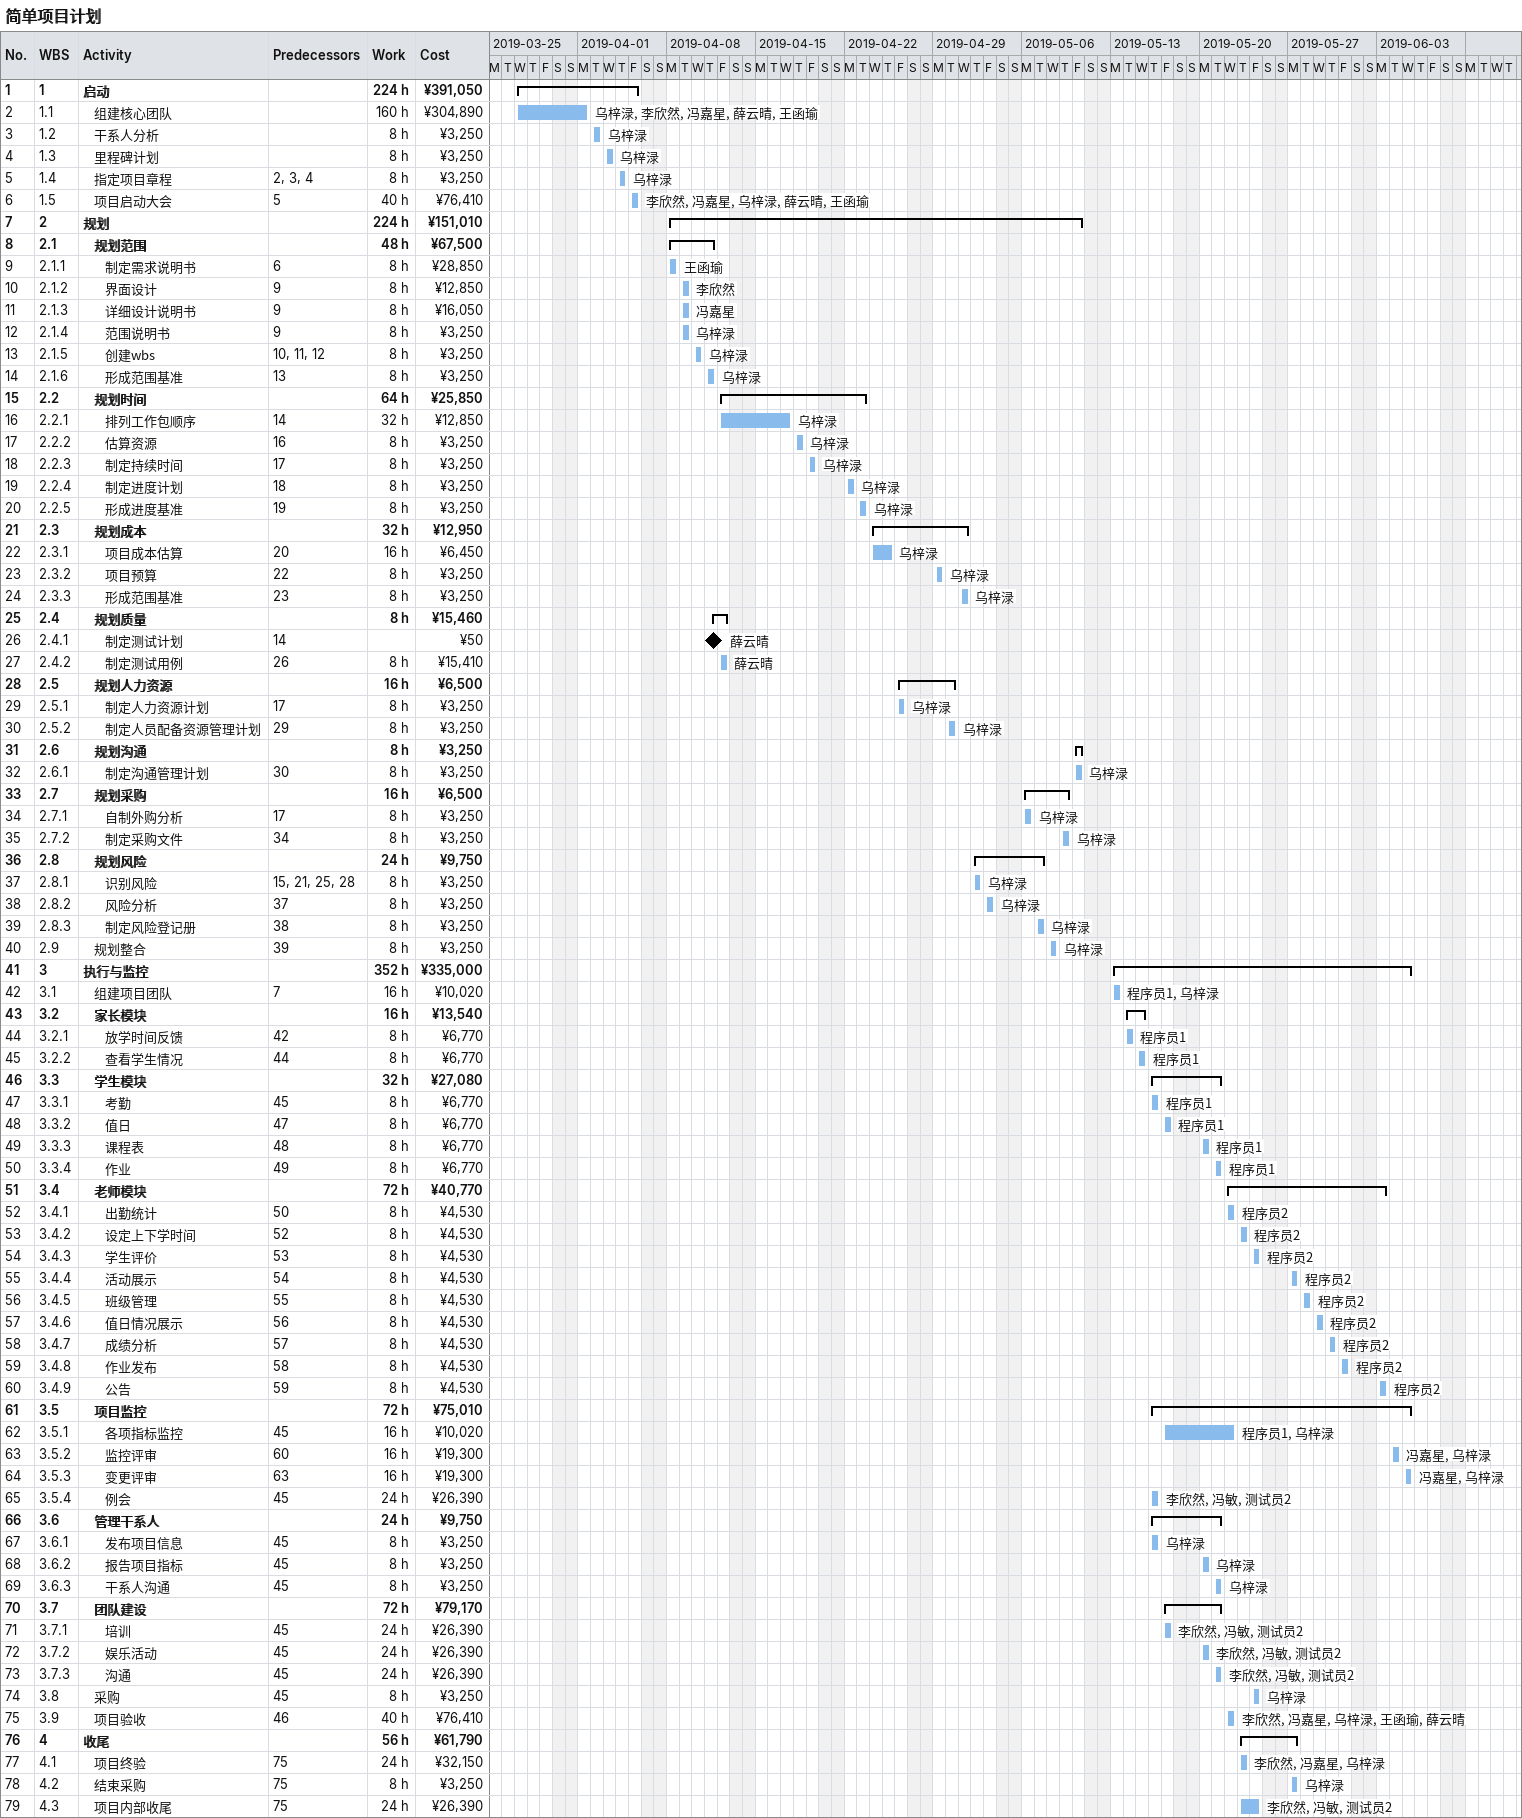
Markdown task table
简单项目计划

| ID | WBS | Task | Start | Finish | Predecessors | Resources | Work (h) | Cost (¥) |
|---|---|---|---|---|---|---|---|---|
| 1 | 1 | **启动** | 2019-03-27 | 2019-04-05 |  |  | 224 | 391050 |
| 2 | 1.1 | 组建核心团队 | 2019-03-27 | 2019-04-01 |  | 乌梓渌, 李欣然, 冯嘉星, 薛云晴, 王函瑜 | 160 | 304890 |
| 3 | 1.2 | 干系人分析 | 2019-04-02 | 2019-04-02 |  | 乌梓渌 | 8 | 3250 |
| 4 | 1.3 | 里程碑计划 | 2019-04-03 | 2019-04-03 |  | 乌梓渌 | 8 | 3250 |
| 5 | 1.4 | 指定项目章程 | 2019-04-04 | 2019-04-04 | 2, 3, 4 | 乌梓渌 | 8 | 3250 |
| 6 | 1.5 | 项目启动大会 | 2019-04-05 | 2019-04-05 | 5 | 李欣然, 冯嘉星, 乌梓渌, 薛云晴, 王函瑜 | 40 | 76410 |
| 7 | 2 | **规划** | 2019-04-08 | 2019-05-10 |  |  | 224 | 151010 |
| 8 | 2.1 | **规划范围** | 2019-04-08 | 2019-04-11 |  |  | 48 | 67500 |
| 9 | 2.1.1 | 制定需求说明书 | 2019-04-08 | 2019-04-08 | 6 | 王函瑜 | 8 | 28850 |
| 10 | 2.1.2 | 界面设计 | 2019-04-09 | 2019-04-09 | 9 | 李欣然 | 8 | 12850 |
| 11 | 2.1.3 | 详细设计说明书 | 2019-04-09 | 2019-04-09 | 9 | 冯嘉星 | 8 | 16050 |
| 12 | 2.1.4 | 范围说明书 | 2019-04-09 | 2019-04-09 | 9 | 乌梓渌 | 8 | 3250 |
| 13 | 2.1.5 | 创建wbs | 2019-04-10 | 2019-04-10 | 10, 11, 12 | 乌梓渌 | 8 | 3250 |
| 14 | 2.1.6 | 形成范围基准 | 2019-04-11 | 2019-04-11 | 13 | 乌梓渌 | 8 | 3250 |
| 15 | 2.2 | **规划时间** | 2019-04-12 | 2019-04-23 |  |  | 64 | 25850 |
| 16 | 2.2.1 | 排列工作包顺序 | 2019-04-12 | 2019-04-17 | 14 | 乌梓渌 | 32 | 12850 |
| 17 | 2.2.2 | 估算资源 | 2019-04-18 | 2019-04-18 | 16 | 乌梓渌 | 8 | 3250 |
| 18 | 2.2.3 | 制定持续时间 | 2019-04-19 | 2019-04-19 | 17 | 乌梓渌 | 8 | 3250 |
| 19 | 2.2.4 | 制定进度计划 | 2019-04-22 | 2019-04-22 | 18 | 乌梓渌 | 8 | 3250 |
| 20 | 2.2.5 | 形成进度基准 | 2019-04-23 | 2019-04-23 | 19 | 乌梓渌 | 8 | 3250 |
| 21 | 2.3 | **规划成本** | 2019-04-24 | 2019-05-01 |  |  | 32 | 12950 |
| 22 | 2.3.1 | 项目成本估算 | 2019-04-24 | 2019-04-25 | 20 | 乌梓渌 | 16 | 6450 |
| 23 | 2.3.2 | 项目预算 | 2019-04-29 | 2019-04-29 | 22 | 乌梓渌 | 8 | 3250 |
| 24 | 2.3.3 | 形成范围基准 | 2019-05-01 | 2019-05-01 | 23 | 乌梓渌 | 8 | 3250 |
| 25 | 2.4 | **规划质量** | 2019-04-11 | 2019-04-12 |  |  | 8 | 15460 |
| 26 | 2.4.1 | 制定测试计划 (milestone) | 2019-04-11 | 2019-04-11 | 14 | 薛云晴 |  | 50 |
| 27 | 2.4.2 | 制定测试用例 | 2019-04-12 | 2019-04-12 | 26 | 薛云晴 | 8 | 15410 |
| 28 | 2.5 | **规划人力资源** | 2019-04-26 | 2019-04-30 |  |  | 16 | 6500 |
| 29 | 2.5.1 | 制定人力资源计划 | 2019-04-26 | 2019-04-26 | 17 | 乌梓渌 | 8 | 3250 |
| 30 | 2.5.2 | 制定人员配备资源管理计划 | 2019-04-30 | 2019-04-30 | 29 | 乌梓渌 | 8 | 3250 |
| 31 | 2.6 | **规划沟通** | 2019-05-10 | 2019-05-10 |  |  | 8 | 3250 |
| 32 | 2.6.1 | 制定沟通管理计划 | 2019-05-10 | 2019-05-10 | 30 | 乌梓渌 | 8 | 3250 |
| 33 | 2.7 | **规划采购** | 2019-05-06 | 2019-05-09 |  |  | 16 | 6500 |
| 34 | 2.7.1 | 自制外购分析 | 2019-05-06 | 2019-05-06 | 17 | 乌梓渌 | 8 | 3250 |
| 35 | 2.7.2 | 制定采购文件 | 2019-05-09 | 2019-05-09 | 34 | 乌梓渌 | 8 | 3250 |
| 36 | 2.8 | **规划风险** | 2019-05-02 | 2019-05-07 |  |  | 24 | 9750 |
| 37 | 2.8.1 | 识别风险 | 2019-05-02 | 2019-05-02 | 15, 21, 25, 28 | 乌梓渌 | 8 | 3250 |
| 38 | 2.8.2 | 风险分析 | 2019-05-03 | 2019-05-03 | 37 | 乌梓渌 | 8 | 3250 |
| 39 | 2.8.3 | 制定风险登记册 | 2019-05-07 | 2019-05-07 | 38 | 乌梓渌 | 8 | 3250 |
| 40 | 2.9 | 规划整合 | 2019-05-08 | 2019-05-08 | 39 | 乌梓渌 | 8 | 3250 |
| 41 | 3 | **执行与监控** | 2019-05-13 | 2019-06-05 |  |  | 352 | 335000 |
| 42 | 3.1 | 组建项目团队 | 2019-05-13 | 2019-05-13 | 7 | 程序员1, 乌梓渌 | 16 | 10020 |
| 43 | 3.2 | **家长模块** | 2019-05-14 | 2019-05-15 |  |  | 16 | 13540 |
| 44 | 3.2.1 | 放学时间反馈 | 2019-05-14 | 2019-05-14 | 42 | 程序员1 | 8 | 6770 |
| 45 | 3.2.2 | 查看学生情况 | 2019-05-15 | 2019-05-15 | 44 | 程序员1 | 8 | 6770 |
| 46 | 3.3 | **学生模块** | 2019-05-16 | 2019-05-21 |  |  | 32 | 27080 |
| 47 | 3.3.1 | 考勤 | 2019-05-16 | 2019-05-16 | 45 | 程序员1 | 8 | 6770 |
| 48 | 3.3.2 | 值日 | 2019-05-17 | 2019-05-17 | 47 | 程序员1 | 8 | 6770 |
| 49 | 3.3.3 | 课程表 | 2019-05-20 | 2019-05-20 | 48 | 程序员1 | 8 | 6770 |
| 50 | 3.3.4 | 作业 | 2019-05-21 | 2019-05-21 | 49 | 程序员1 | 8 | 6770 |
| 51 | 3.4 | **老师模块** | 2019-05-22 | 2019-06-03 |  |  | 72 | 40770 |
| 52 | 3.4.1 | 出勤统计 | 2019-05-22 | 2019-05-22 | 50 | 程序员2 | 8 | 4530 |
| 53 | 3.4.2 | 设定上下学时间 | 2019-05-23 | 2019-05-23 | 52 | 程序员2 | 8 | 4530 |
| 54 | 3.4.3 | 学生评价 | 2019-05-24 | 2019-05-24 | 53 | 程序员2 | 8 | 4530 |
| 55 | 3.4.4 | 活动展示 | 2019-05-27 | 2019-05-27 | 54 | 程序员2 | 8 | 4530 |
| 56 | 3.4.5 | 班级管理 | 2019-05-28 | 2019-05-28 | 55 | 程序员2 | 8 | 4530 |
| 57 | 3.4.6 | 值日情况展示 | 2019-05-29 | 2019-05-29 | 56 | 程序员2 | 8 | 4530 |
| 58 | 3.4.7 | 成绩分析 | 2019-05-30 | 2019-05-30 | 57 | 程序员2 | 8 | 4530 |
| 59 | 3.4.8 | 作业发布 | 2019-05-31 | 2019-05-31 | 58 | 程序员2 | 8 | 4530 |
| 60 | 3.4.9 | 公告 | 2019-06-03 | 2019-06-03 | 59 | 程序员2 | 8 | 4530 |
| 61 | 3.5 | **项目监控** | 2019-05-16 | 2019-06-05 |  |  | 72 | 75010 |
| 62 | 3.5.1 | 各项指标监控 | 2019-05-17 | 2019-05-22 | 45 | 程序员1, 乌梓渌 | 16 | 10020 |
| 63 | 3.5.2 | 监控评审 | 2019-06-04 | 2019-06-04 | 60 | 冯嘉星, 乌梓渌 | 16 | 19300 |
| 64 | 3.5.3 | 变更评审 | 2019-06-05 | 2019-06-05 | 63 | 冯嘉星, 乌梓渌 | 16 | 19300 |
| 65 | 3.5.4 | 例会 | 2019-05-16 | 2019-05-16 | 45 | 李欣然, 冯敏, 测试员2 | 24 | 26390 |
| 66 | 3.6 | **管理干系人** | 2019-05-16 | 2019-05-21 |  |  | 24 | 9750 |
| 67 | 3.6.1 | 发布项目信息 | 2019-05-16 | 2019-05-16 | 45 | 乌梓渌 | 8 | 3250 |
| 68 | 3.6.2 | 报告项目指标 | 2019-05-20 | 2019-05-20 | 45 | 乌梓渌 | 8 | 3250 |
| 69 | 3.6.3 | 干系人沟通 | 2019-05-21 | 2019-05-21 | 45 | 乌梓渌 | 8 | 3250 |
| 70 | 3.7 | **团队建设** | 2019-05-17 | 2019-05-21 |  |  | 72 | 79170 |
| 71 | 3.7.1 | 培训 | 2019-05-17 | 2019-05-17 | 45 | 李欣然, 冯敏, 测试员2 | 24 | 26390 |
| 72 | 3.7.2 | 娱乐活动 | 2019-05-20 | 2019-05-20 | 45 | 李欣然, 冯敏, 测试员2 | 24 | 26390 |
| 73 | 3.7.3 | 沟通 | 2019-05-21 | 2019-05-21 | 45 | 李欣然, 冯敏, 测试员2 | 24 | 26390 |
| 74 | 3.8 | 采购 | 2019-05-24 | 2019-05-24 | 45 | 乌梓渌 | 8 | 3250 |
| 75 | 3.9 | 项目验收 | 2019-05-22 | 2019-05-22 | 46 | 李欣然, 冯嘉星, 乌梓渌, 王函瑜, 薛云晴 | 40 | 76410 |
| 76 | 4 | **收尾** | 2019-05-23 | 2019-05-27 |  |  | 56 | 61790 |
| 77 | 4.1 | 项目终验 | 2019-05-23 | 2019-05-23 | 75 | 李欣然, 冯嘉星, 乌梓渌 | 24 | 32150 |
| 78 | 4.2 | 结束采购 | 2019-05-27 | 2019-05-27 | 75 | 乌梓渌 | 8 | 3250 |
| 79 | 4.3 | 项目内部收尾 | 2019-05-23 | 2019-05-24 | 75 | 李欣然, 冯敏, 测试员2 | 24 | 26390 |
